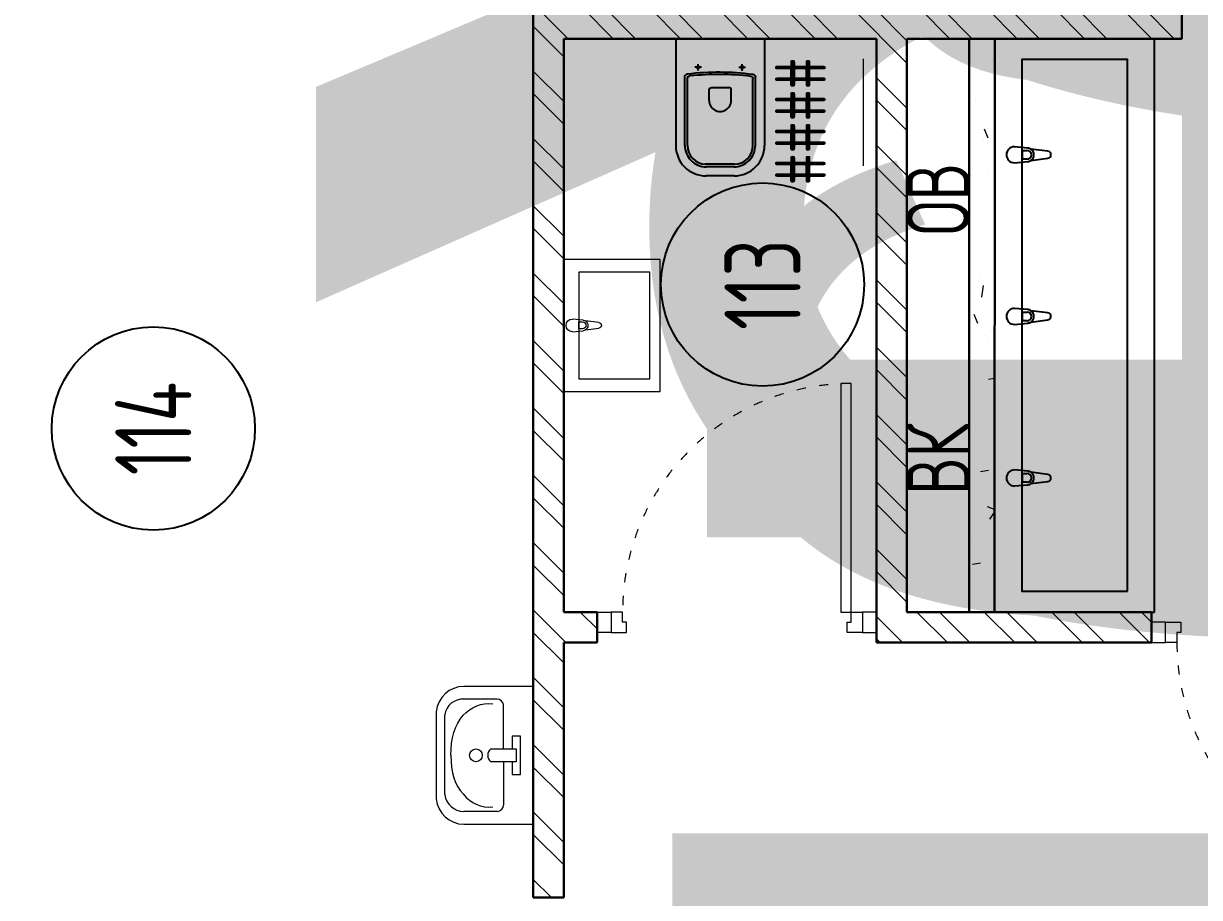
# Model space of a CAD drawing. Header units: millimetres. Extents: x -136099598 to 11807193, y 0 to 779331.
# Drawn here: x -136046805 to -136042174, y 252482 to 255922 of the extents above; entities that cross this region are included whole.
import ezdxf
from ezdxf import colors
from ezdxf.entities.mleader import LeaderData, LeaderLine
from ezdxf.enums import TextEntityAlignment as Align
from ezdxf.math import Vec2, Vec3

# ---------------------------------------------------------------- set-up
doc = ezdxf.new("R2018")
doc.units = ezdxf.units.MM
doc.header["$MEASUREMENT"] = 0
doc.linetypes.add('ACAD_ISO03W100', pattern=[30, 12, -18])
doc.layers.get('0').update_dxf_attribs({"color": 250, "lineweight": 9})
for name, color, linetype, lineweight in [('АР_Двери', 5, 'Continuous', 18), ('АР_Маркер экспликации', 239, 'Continuous', 13), ('АР_Номер помещения', 1, 'Continuous', 25), ('АР_Отметки', 250, 'Continuous', 15), ('АР_Перегородки газоблок', 174, 'Continuous', 30), ('АР_Перегородки газоблок_Штрих', 174, 'Continuous', 5), ('АР_Перегородки кирпич', 244, 'Continuous', 30), ('АР_Перегородки_кирпич_Штрих', 244, 'Continuous', 5), ('АР_Помещения_площадь', 19, 'Continuous', 9)]:
    doc.layers.add(name, color=color, linetype=linetype, lineweight=lineweight)
doc.layers.add('АР_Названия помещений', color=124, linetype='Continuous', lineweight=5, plot=False)
doc.layers.add('АР_Отверстия', color=251, linetype='Continuous')
doc.layers.add('ТХ_сантехника', color=253, linetype='Continuous')
doc.styles.add('ICOCPEUR', font='isocpeur.ttf')
doc.styles.add('ISOCPEUR', font='isocpeur.ttf', dxfattribs={"width": 0.7})
doc.styles.get("Standard").update_dxf_attribs({"font": 'isocpeur.ttf'})

# ---------------------------------------------------------------- blocks, each defined once
blk = doc.blocks.new('*U18')
for points in [[(-55, -80), (-55, 0), (-115, 0), (-115, -40), (-100, -40), (-100, -80), (-55, -80)], [(0, 0), (0, -80), (-55, -80), (-55, 0), (0, 0)], [(-1100, -1.70530256582424e-13), (-1100, -80.00000000000017), (-1045, -80.00000000000017), (-1045, -1.70530256582424e-13), (-1100, -1.70530256582424e-13)], [(-1045, -80.00000000000017), (-1045, -1.70530256582424e-13), (-985, -1.70530256582424e-13), (-985, -40.00000000000017), (-1000, -40.00000000000017), (-1000, -80.00000000000017), (-1045, -80.00000000000017)]]:
    blk.add_lwpolyline(points)
blk.add_lwpolyline([(-100, -80), (-99.99999999999989, -980), (-139.9999999999999, -980), (-140, -80)], close=True)
at = {"linetype": 'ACAD_ISO03W100', "ltscale": 3}
blk.add_arc((-100, -80), 900.0000000000002, 180, 270, dxfattribs=at)
blk = doc.blocks.new('*U39')
blk.add_lwpolyline([(-100, 80), (-99.99999999999989, 980), (-139.9999999999999, 980), (-140, 80)], close=True)
for points in [[(-1100, 1.70530256582424e-13), (-1100, 80.00000000000017), (-1045, 80.00000000000017), (-1045, 1.70530256582424e-13), (-1100, 1.70530256582424e-13)], [(-1045, 80.00000000000017), (-1045, 1.70530256582424e-13), (-985, 1.70530256582424e-13), (-985, 40.00000000000017), (-1000, 40.00000000000017), (-1000, 80.00000000000017), (-1045, 80.00000000000017)], [(-55, 80), (-55, 0), (-115, 0), (-115, 40), (-100, 40), (-100, 80), (-55, 80)], [(0, 0), (0, 80), (-55, 80), (-55, 0), (0, 0)]]:
    blk.add_lwpolyline(points)
at = {"linetype": 'ACAD_ISO03W100', "ltscale": 3}
blk.add_arc((-100, 80), 900.0000000000002, 90, 180, dxfattribs=at)
blk = doc.blocks.new('_DotSmall')
at = {"color": 0, "linetype": 'ByBlock', "const_width": 0.5}
blk.add_lwpolyline([(-0.0625, 0, 1), (0.0625, 0, 1)], format="xyb", close=True, dxfattribs=at)
blk = doc.blocks.new('Из_буфера31843')
for p, q in [((382.4506053214136, 166.082009434409), (375.8208373422676, 113.1482713955338)), ((411.2803733007459, 113.1482713955338), (404.6506053214835, 166.082009434409)), ((887.3771782988915, 166.082009434409), (880.7474103197455, 113.1482713955338)), ((916.2069462782238, 113.1482713955338), (909.5771782989614, 166.082009434409)), ((1392.30375127634, 166.082009434409), (1385.673983297194, 113.1482713955338)), ((1421.133519255673, 113.1482713955338), (1414.50375127641, 166.082009434409)), ((372.5506053213903, 103.6348197131301), (368.5506053215067, 61.68200943403644)), ((379.9506053214136, 86.59241830155952), (379.9506053214136, 101.4630153725739)), ((407.1506053214835, 86.59241830155952), (379.9506053214136, 86.59241830155952)), ((407.1506053214835, 101.4630153725739), (407.1506053214835, 86.59241830155952)), ((418.5506053215067, 61.68200943403644), (414.5506053215067, 103.6348197131301)), ((877.4771782988682, 103.6348197131301), (873.4771782989847, 61.68200943403644)), ((884.8771782988915, 86.59241830155952), (884.8771782988915, 101.4630153725739)), ((912.0771782989614, 86.59241830155952), (884.8771782988915, 86.59241830155952)), ((912.0771782989614, 101.4630153725739), (912.0771782989614, 86.59241830155952)), ((923.4771782989847, 61.68200943403644), (919.4771782989847, 103.6348197131301)), ((1382.403751276317, 103.6348197131301), (1378.403751276433, 61.68200943403644)), ((1389.80375127634, 86.59241830155952), (1389.80375127634, 101.4630153725739)), ((1417.00375127641, 86.59241830155952), (1389.80375127634, 86.59241830155952)), ((1417.00375127641, 101.4630153725739), (1417.00375127641, 86.59241830155952)), ((1428.403751276433, 61.68200943403644), (1424.403751276433, 103.6348197131301))]:
    blk.add_line(p, q)
for points in [[(1822.381558789755, 500), (31.38155878975522, 499.999999999709), (31.38155878975522, -2.91038304567337e-10), (1822.381558789755, 0)], [(1757.381558789755, 415), (96.38155878975522, 414.999999999709), (96.38155878975522, 84.99999999970896), (1757.381558789755, 85)]]:
    blk.add_lwpolyline(points, close=True)
for centre, major_axis, ratio, start_param, end_param in [((393.5506053215067, 164.6917727474938), (-7.910207267981218, 7.910207267981216), 0.9999999999993545, 4.051588559454646, 6.943985728119452), ((898.4771782989847, 164.6917727474938), (-7.910207267981218, 7.910207267981216), 0.9999999999993545, 4.051588559454646, 6.943985728119452), ((1403.403751276433, 164.6917727474938), (-7.910207267981218, 7.910207267981216), 0.9999999999993545, 4.051588559454646, 6.943985728119452), ((393.5506053215067, 101.7349012770574), (-14.90989084578102, -14.90989084578102), 0.9999999999992423, -1.357360455577257, -0.8756248293274875), ((393.5506053215067, 101.7349012770574), (-14.90989084570517, 14.90989084570517), 0.9999999999999997, 4.498953109162998, 6.496621178401278), ((393.5506053215067, 101.4630153725739), (-9.616652224137075, 9.616652224137074), 0.9999999999997803, 3.926990816987351, 7.068583470577144), ((393.5506053215067, 101.7349012770574), (-14.90989084573811, 14.90989084573811), 0.9999999999988523, 4.017217482909098, 4.498953109156932), ((898.4771782989847, 101.7349012770574), (-14.90989084578102, -14.90989084578102), 0.9999999999992423, -1.357360455577257, -0.8756248293274875), ((898.4771782989847, 101.7349012770574), (-14.90989084570517, 14.90989084570517), 0.9999999999999997, 4.498953109162998, 6.496621178401278), ((898.4771782989847, 101.4630153725739), (-9.616652224137075, 9.616652224137074), 0.9999999999997803, 3.926990816987351, 7.068583470577144), ((898.4771782989847, 101.7349012770574), (-14.90989084573811, 14.90989084573811), 0.9999999999988523, 4.017217482909098, 4.498953109156932), ((1403.403751276433, 101.7349012770574), (-14.90989084578102, -14.90989084578102), 0.9999999999992423, -1.357360455577257, -0.8756248293274875), ((1403.403751276433, 101.7349012770574), (-14.90989084570517, 14.90989084570517), 0.9999999999999997, 4.498953109162998, 6.496621178401278), ((1403.403751276433, 101.4630153725739), (-9.616652224137075, 9.616652224137074), 0.9999999999997803, 3.926990816987351, 7.068583470577144), ((1403.403751276433, 101.7349012770574), (-14.90989084573811, 14.90989084573811), 0.9999999999988523, 4.017217482909098, 4.498953109156932), ((393.5506053215067, 61.68200943403644), (-17.67766952966472, -17.67766952966472), 0.9999999999998836, -0.7853981633975065, 2.356194490192287), ((898.4771782989847, 61.68200943403644), (-17.67766952966472, -17.67766952966472), 0.9999999999998836, -0.7853981633975065, 2.356194490192287), ((1403.403751276433, 61.68200943403644), (-17.67766952966472, -17.67766952966472), 0.9999999999998836, -0.7853981633975065, 2.356194490192287)]:
    blk.add_ellipse(centre, major_axis=major_axis, ratio=ratio, start_param=start_param, end_param=end_param)
blk = doc.blocks.new('Из_буфера27431')
at = {"linetype": 'Continuous', "lineweight": 5}
for p, q in [((-138.5230999123305, 11.10000000003492), (-85.589361873921, 17.72976797921001)), ((-138.5230999123305, 11.10000000003492), (-85.589361873921, 17.72976797918091)), ((-76.07591019070242, 21.00000000005821), (-34.12309991230723, 25.00000000001455)), ((-76.07591019070242, 21.00000000005821), (-34.12309991230723, 25)), ((-59.0335087798303, 13.59999999997672), (-73.9041058504954, 13.59999999997672)), ((-59.0335087798303, 13.59999999997672), (-73.9041058504954, 13.59999999997672)), ((-59.0335087798303, -13.60000000000582), (-59.0335087798303, 13.59999999997672)), ((-59.0335087798303, -13.60000000003492), (-59.0335087798303, 13.59999999997672)), ((-85.58936187368818, -17.72976797925367), (-138.5230999123305, -11.10000000000582)), ((-85.58936187368818, -17.72976797923911), (-138.5230999123305, -11.10000000003492)), ((-34.12309991230723, -25), (-76.07591019070242, -20.9999999999709)), ((-34.12309991230723, -25), (-76.07591019070242, -21)), ((-73.9041058504954, -13.60000000000582), (-59.0335087798303, -13.60000000000582)), ((-73.9041058504954, -13.60000000003492), (-59.0335087798303, -13.60000000003492))]:
    blk.add_line(p, q, dxfattribs=at)
for points in [[(0, -259.9999999999854), (-380, -259.9999999999854), (-380, 259.9999999999854), (0, 259.9999999999854)], [(-59.0335087798303, -210.0000000000291), (-339.1230999121908, -210.0000000000291), (-339.1230999121908, 209.9999999999854), (-59.0335087798303, 209.9999999999854)], [(-59.0335087798303, -210.0000000000582), (-339.1230999121908, -210.0000000000582), (-339.1230999121908, 209.9999999999418), (-59.0335087798303, 209.9999999999418)]]:
    blk.add_lwpolyline(points, close=True, dxfattribs=at)
for centre, radius, start, end in [((-137.132863225881, -1.455191522836685e-11), 11.186722399462, 97.13892477676367, 262.8610752232363), ((-137.132863225881, -4.365574568510056e-11), 11.18672239946198, 97.13892477676367, 262.8610752232363), ((-74.17599175521173, -2.91038304567337e-11), 21.08576984747249, 122.7710253813689, 237.2289746186311), ((-74.17599175521173, -4.365574568510056e-11), 21.08576984748832, 122.7710253813688, 237.2289746186311), ((-73.9041058504954, -1.455191522836685e-11), 13.60000000005357, 90, 270), ((-73.9041058504954, -4.365574568510056e-11), 13.60000000005357, 90, 270), ((-74.1759917549789, -7.275957614183426e-11), 21.08576984763396, 95.16960715544765, 122.7710253813688), ((-74.1759917549789, -1.455191522836685e-10), 21.0857698476649, 95.1696071554477, 122.7710253813688), ((-34.12309991230723, -1.455191522836685e-11), 25.00000000003411, 270, 90), ((-34.12309991230723, -4.365574568510056e-11), 25.00000000003411, 270, 90), ((-74.1759917549789, -1.455191522836685e-11), 21.08576984758897, 237.2289746186311, 264.8303928445524), ((-74.1759917549789, 0), 21.08576984765098, 237.2289746186311, 264.8303928445524)]:
    blk.add_arc(centre, radius, start, end, dxfattribs=at)
blk = doc.blocks.new('унитаз поликлиники')
for p, q in [((0, 175.0000000000002), (0, -175.0000000000002)), ((0, 175), (420, 175)), ((112.3925950961525, 73.10633269583923), (112.3925950961525, 100.1998648888257)), ((420, 138.7140846226539), (149.5783947814593, 138.7140846226539)), ((420, 129), (156.7708916987863, 128.6947987100866)), ((125.6120020395715, 86.65309879256529), (99.54435587919897, 86.65309879256529)), ((493.9712139845033, 57.06385601698344), (493.9712139845033, -57.06385601697843)), ((503.999999999694, 55.00022672359819), (504, -54.99999999976626)), ((540, 55), (540, -55)), ((191.9062512759224, -33.70112225765479), (191.9062512759224, 33.70086718935636)), ((242.4404502270149, 43.73651019929093), (201.8725803082448, 43.73651019929093)), ((242.4404502270149, -43.73676526706549), (201.8725803082448, -43.73676526706549)), ((125.5166089892259, -86.5183978031564), (99.44897864899713, -86.48967862475547)), ((112.3121347758092, -72.95707587784273), (112.282285361212, -100.0505916278053)), ((420, -139), (147.8638372268865, -138.7268586217251)), ((420, -129), (155.1814843298739, -128.6950537779776)), ((0, -175), (420, -175))]:
    blk.add_line(p, q)
for centre, radius, start, end in [((420, 55), 120, 0, 90), ((420.4860874894543, 55.20134403063184), 83.51415522076329, 359.861865640253, 90.33348740461295), ((420, 55), 74, 0, 90), ((242.4404502270149, -0.0001275341201107949), 43.73663773336648, 270, 90), ((420, -55), 120, 270, 0), ((420, -55), 84, 270, 0), ((420.0000000000005, -55.00000000000023), 73.99999999999977, 270, 358.4018165566912)]:
    blk.add_arc(centre, radius, start, end)
at = {"extrusion": (0, 0, -1)}
for centre, major_axis, ratio, start_param, end_param in [((1158.06257319661, -0.0001275341201107949), (-731.0106498963555, -726.449596775183), 0.9937751111245587, 0.6598491803284507, 0.910919136193018), ((984.1422315649793, -0.0001275341201107949), (-23.40018430090171, -941.4133244262395), 0.8972800535149483, 1.42225774313891, 1.677846830341707), ((149.5158196882217, 127.3348454206425), (-5.639474792591372, -10.54905920003566), 0.8213730805515044, 1.269211342410273, 2.570669150556824), ((154.4364780247083, 119.7958318011661), (-5.610534641830925, -7.716306582968154), 0.7980925127033731, 1.232924341648666, 2.686722882739946), ((201.9351554014825, -33.4519114207651), (4.122340877798591, -9.490584745542167), 0.9647969637839732, 0.4292600198093375, 1.943413251271767), ((147.9264123201242, -127.4729975277733), (5.417041441869642, -10.44430136326478), 0.8364427514803542, 0.5611398427268642, 1.877576555759112), ((155.244059423228, -117.4864474327478), (5.303740529548787, -10.40618587121702), 0.8429843284803838, 0.5499024529424461, 1.881899719380306)]:
    blk.add_ellipse(centre, major_axis=major_axis, ratio=ratio, start_param=start_param, end_param=end_param, dxfattribs=at)
at = {"extrusion": (0, 0, -0.9999999999999998)}
blk.add_ellipse((112.3925950961525, 86.7676048639405), major_axis=(3.546847614444126, 3.546847614444128), ratio=0.9999999999995854, start_param=5.504024733397926, end_param=11.78721004057751, dxfattribs=at)
for centre, major_axis, ratio, start_param, end_param in [((201.9351554014825, 33.45165635299054), (4.122340877798588, 9.490584745542174), 0.9647969637839732, 0.4292600198093375, 1.943413251271767), ((112.2970839152217, -86.61833975484478), (3.542937838331404, -3.550753085458856), 0.9999999999995854, 5.504024733397926, 11.78721004057751)]:
    blk.add_ellipse(centre, major_axis=major_axis, ratio=ratio, start_param=start_param, end_param=end_param)
blk = doc.blocks.new('умыв')
at = {"lineweight": 0}
for points in [[(271.2447687999811, -273.3263584000015), (271.2447687999811, 0), (-271.2447688000393, 0), (-271.2447688000393, -273.3263584000015)], [(25.11316079995595, -83.71053599999868), (75.33948239998426, -83.71053599999868), (75.33948239998426, -50.22632159999921), (-75.33948240004247, -50.22632159999921), (-75.33948240004247, -83.71053599999868), (-25.11316080001416, -83.71053599999868)], [(-25.11316080001416, -167.4210719999974), (-25.11316080001416, -66.96842879999895), (25.11316079995595, -66.96842879999895), (25.11316079995595, -167.4210719999974)], [(-25.11316079995595, -117.1947503999982), (-195.9052864001715, -117.19475039807)], [(25.11316079995595, -117.1947503999982), (195.9052864001715, -117.19475039807)], [(-221.0184471999528, -142.3079111201805), (-221.0184471999528, -273.3263584000015)], [(221.0184471999528, -142.3079111201805), (221.0184471999528, -273.3263584000015)], [(154.7160704306443, -348.2902102778244), (-159.7160704295966, -348.2902102779553)], [(-171.4581776282284, -381.7744246780203), (171.4581776306732, -381.7744246778166)]]:
    blk.add_lwpolyline(points, dxfattribs=at)
blk.add_circle((0, -226.0092875654518), 25.12232209877883, dxfattribs=at)
for centre, radius, start, end in [((-195.896126777865, -142.3170708201869), 25.12232209191964, 90.0208900940678, 179.9791099092179), ((195.896126777865, -142.3170708201869), 25.12232209191964, 0.02089009078213483, 89.9791099043392), ((-0.001324347220361233, -147.5262307839657), 32.03969524236719, 218.392695669011, 321.6149317486178), ((-162.4242684741039, -273.3295548740716), 108.8205003728633, 179.9983170039382, 265.2380181010005), ((-149.6574220370967, -277.5174422845739), 71.4839918927987, 176.6388390192927, 261.910957025376), ((145.3138290617499, -273.1715639471295), 75.70477639696833, 277.1343365365196, 359.8828465594079), ((162.4242684741039, -273.3295548740716), 108.8205003728633, 274.7619819002911, 0.001682996061777211)]:
    blk.add_arc(centre, radius, start, end, dxfattribs=at)
for points in [[(-157.3627628997201, -276.7395597405484), (-190.0005879511009, -245.5170925208367), (-208.2249467296642, -203.0148041907742), (-202.7608471349813, -159.1613725607167)], [(152.3627628997201, -276.7395597405484), (190.0005879511009, -245.5170925208367), (208.2249467296642, -203.0148041907742), (202.7608471349813, -159.1613725607167)], [(0, -324.2549461028248), (-65.9685419407324, -325.1438220763957), (-119.7083020535647, -307.9601433057833), (-157.3627628997201, -276.7395597405484)], [(0, -324.2549461028248), (65.9685419407324, -325.1438220763957), (119.7083020535647, -307.9601433057833), (152.3627628997201, -276.7395597405484)]]:
    blk.add_open_spline(points, degree=3, dxfattribs=at)
blk = doc.blocks.new('*U73')
at = {"color": 7, "style": 'ISOCPEUR', "width": 0.7, "flags": 1}
blk.add_attdef('КАТЕГОРИЯ', (-499.1655280450395, -2092.186355050572), '', height=250, dxfattribs=at)
at = {"layer": 'АР_Номер помещения', "color": 7, "style": 'ISOCPEUR', "width": 0.7}
blk.add_attdef('НОМЕР_ПОМЕЩЕНИЯ', text='', height=300, dxfattribs=at).set_placement((-21113.28728043175, 1726.744056534278), align=Align.MIDDLE_CENTER)
at = {"layer": 'АР_Помещения_площадь', "color": 7, "style": 'ISOCPEUR', "width": 0.7}
blk.add_attdef('ПЛОЩАДЬ_ПОМЕЩЕНИЯ', text='', height=200, dxfattribs=at).set_placement((-19122.07490158063, 1178.091466321506), align=Align.MIDDLE_RIGHT)
at = {"layer": 'АР_Помещения_площадь', "color": 7, "lineweight": 30, "width": 0.7, "flags": 104}
blk.add_attdef('ИМЯ_ПОМЕЩЕНИЯ', text='', height=100, dxfattribs=at).set_placement((157.6277002443094, 1217.141369806137), align=Align.MIDDLE_CENTER)
blk = doc.blocks.new('*U363')
at = {"layer": 'АР_Номер помещения', "color": 7}
blk.add_circle((-14333.05413251586, 1342.491052595005), 400, dxfattribs=at)
at = {"color": 7, "style": 'ISOCPEUR', "width": 0.7, "flags": 1}
blk.add_attdef('КАТЕГОРИЯ', (-499.1655280450395, -2092.186355050572), '', height=250, dxfattribs=at)
at = {"layer": 'АР_Номер помещения', "color": 7, "style": 'ISOCPEUR', "width": 0.7}
blk.add_attdef('НОМЕР_ПОМЕЩЕНИЯ', text='', height=300, dxfattribs=at).set_placement((-14333.05413251877, 1342.491052595005), align=Align.MIDDLE_CENTER)
at = {"layer": 'АР_Помещения_площадь', "color": 7, "style": 'ISOCPEUR', "width": 0.7}
blk.add_attdef('ПЛОЩАДЬ_ПОМЕЩЕНИЯ', text='', height=200, dxfattribs=at).set_placement((-10867.51255362646, 1187.541074742358), align=Align.MIDDLE_RIGHT)
at = {"layer": 'АР_Помещения_площадь', "color": 7, "lineweight": 30, "width": 0.7, "flags": 104}
blk.add_attdef('ИМЯ_ПОМЕЩЕНИЯ', text='', height=100, dxfattribs=at).set_placement((157.6277002443094, 1217.141369806137), align=Align.MIDDLE_CENTER)
blk = doc.blocks.new('*U87')
at = {"color": 7, "style": 'ISOCPEUR', "width": 0.7, "flags": 1}
blk.add_attdef('КАТЕГОРИЯ', (-499.1655280450395, -2092.186355050572), '', height=250, dxfattribs=at)
at = {"layer": 'АР_Номер помещения', "color": 7, "style": 'ISOCPEUR', "width": 0.7}
blk.add_attdef('НОМЕР_ПОМЕЩЕНИЯ', text='', height=300, dxfattribs=at).set_placement((-14333.05413251877, 1454.138487235011), align=Align.MIDDLE_CENTER)
at = {"layer": 'АР_Помещения_площадь', "color": 7, "lineweight": 30, "width": 0.7, "flags": 104}
blk.add_attdef('ИМЯ_ПОМЕЩЕНИЯ', text='', height=100, dxfattribs=at).set_placement((157.6277002443094, 1217.141369806137), align=Align.MIDDLE_CENTER)
at = {"layer": 'АР_Помещения_площадь', "color": 7, "style": 'ISOCPEUR', "width": 0.7}
blk.add_attdef('ПЛОЩАДЬ_ПОМЕЩЕНИЯ', text='', height=200, dxfattribs=at).set_placement((-11100.47733660556, 201.0151636544597), align=Align.MIDDLE_RIGHT)
blk = doc.blocks.new('*U88')
at = {"color": 7, "style": 'ISOCPEUR', "width": 0.7, "flags": 1}
blk.add_attdef('КАТЕГОРИЯ', (-499.1655280450395, -2092.186355050572), '', height=250, dxfattribs=at)
at = {"layer": 'АР_Номер помещения', "color": 7, "style": 'ISOCPEUR', "width": 0.7}
blk.add_attdef('НОМЕР_ПОМЕЩЕНИЯ', text='', height=300, dxfattribs=at).set_placement((-13523.02511026262, 1416.089267414596), align=Align.MIDDLE_CENTER)
at = {"layer": 'АР_Помещения_площадь', "color": 7, "lineweight": 30, "width": 0.7, "flags": 104}
blk.add_attdef('ИМЯ_ПОМЕЩЕНИЯ', text='', height=100, dxfattribs=at).set_placement((157.6277002443094, 1217.141369806137), align=Align.MIDDLE_CENTER)
at = {"layer": 'АР_Помещения_площадь', "color": 7, "style": 'ISOCPEUR', "width": 0.7}
blk.add_attdef('ПЛОЩАДЬ_ПОМЕЩЕНИЯ', text='', height=200, dxfattribs=at).set_placement((-13378.01631011432, 618.8749758356262), align=Align.MIDDLE_RIGHT)
blk = doc.blocks.new('*U91')
at = {"layer": 'АР_Номер помещения', "color": 7}
blk.add_circle((-18042.92203664966, 3263.764832056631), 400, dxfattribs=at)
at = {"layer": 'АР_Помещения_площадь', "color": 7}
blk.add_line((-17153.51377813087, 2867.76288911251), (-17575.86213451237, 2867.76288911251), dxfattribs=at)
at = {"color": 7, "style": 'ISOCPEUR', "width": 0.7, "flags": 1}
blk.add_attdef('КАТЕГОРИЯ', (-499.1655280450395, -2092.186355050572), '', height=250, dxfattribs=at)
at = {"layer": 'АР_Номер помещения', "color": 7, "style": 'ISOCPEUR', "width": 0.7}
blk.add_attdef('НОМЕР_ПОМЕЩЕНИЯ', text='', height=300, dxfattribs=at).set_placement((-18042.92203665257, 3263.764832056631), align=Align.MIDDLE_CENTER)
at = {"layer": 'АР_Помещения_площадь', "color": 7, "style": 'ISOCPEUR', "width": 0.7}
blk.add_attdef('ПЛОЩАДЬ_ПОМЕЩЕНИЯ', text='', height=200, dxfattribs=at).set_placement((-17148.62762015769, 3114.268419079859), align=Align.MIDDLE_RIGHT)
at = {"layer": 'АР_Помещения_площадь', "color": 7, "lineweight": 30, "width": 0.7, "flags": 104}
blk.add_attdef('ИМЯ_ПОМЕЩЕНИЯ', text='', height=100, dxfattribs=at).set_placement((157.6277002443094, 1217.141369806137), align=Align.MIDDLE_CENTER)
blk = doc.blocks.new('A$C13decc58')
at = {"layer": 'АР_Перегородки газоблок_Штрих', "ltscale": 100}
h = blk.add_hatch(dxfattribs=at)
h.set_pattern_fill('AR-CONC', color=256, scale=2)
h.set_pattern_definition([(49.99999999999999, (-447906.9970910705, -156858.3902175535), (364.369337992008, -31.87817107780617), [38.1, -419.1]), (355, (-447906.9970910705, -156858.3902175535), (-70.48684284993868, 382.1136904780703), [30.48, -335.28116834]), (100.4514447, (-447876.6330770706, -156861.0467245535), (293.8824941807065, 350.2355038243902), [32.38001759999999, -356.1804891999999]), (46.18420000000001, (-447906.9970910705, -156756.7902175534), (542.1580817842598, -84.0846558654543), [57.15, -628.65]), (96.63555760999992, (-447861.8172910705, -156763.7972175535), (474.808268103006, 494.8522491954431), [48.57004628, -534.27121632]), (351.1841511700001, (-447906.9970910705, -156756.7902175534), (474.8082681299541, 494.8522491710653), [45.71993414, -502.91946384]), (21, (-447856.1970910705, -156782.1902175534), (303.228782538265, -204.5303963741752), [38.1, -419.1]), (326.0000000000001, (-447856.1970910705, -156782.1902175534), (123.6040566952941, 368.3759322446385), [30.48, -335.28]), (71.45144499999999, (-447830.9280258706, -156799.2344173534), (426.8328385574323, 163.8455377718105), [32.3800176, -356.1798752]), (37.50000000000001, (-447906.9970910705, -156858.3902175535), (6.177206501183633, 169.1100777463062), [0, -331.216, 0, -340.36, 0, -336.55]), (7.499999999999999, (-447906.9970910705, -156858.3902175535), (133.6393250206115, 200.361149636239), [0, -194.056, 0, -323.596, 0, -128.27]), (327.5, (-448020.2810910705, -156858.3902175535), (271.1811903337428, -11.45748798534689), [0, -127, 0, -396.24, 0, -525.78]), (317.5, (-448071.0810910705, -156858.3902175535), (296.2583627720361, 50.85298206666606), [0, -165.1, 0, -263.144, 0, -373.38])])
h.paths.add_polyline_path([(58398.01427743991, 13591.18759181257), (60655.12548593292, 13590.94527598727), (60655.13482285279, 13490.94527596026), (58397.97320401622, 13491.18759564578)])
at = {"layer": 'АР_Перегородки_кирпич_Штрих', "ltscale": 100}
h = blk.add_hatch(dxfattribs=at)
h.set_pattern_fill('ANSI32', color=256, scale=500)
h.set_pattern_definition([(45, (-939155.6201019683, 101606.3475570907), (-132.5825214724777, 132.5825214724777), []), (45, (-939067.2317544683, 101606.3475570907), (-132.5825214724777, 132.5825214724777), [])])
h.paths.add_polyline_path([(58278.15314481757, 13956.32149542775), (60655.12548593292, 13956.32149542775), (60655.12548593292, 15187.938519608), (58398.03524715966, 15187.938519608), (58397.71922971774, 15056.17513889098), (58277.71958672209, 15056.46785196464), (58278.03425052355, 15187.93851960788), (57274.26113198383, 15187.91352139623), (57274.25981141819, 15307.91352139623), (63422.70835185284, 15308.00068836124), (63575.44471499292, 15308.00725045288), (63575.44471499292, 15188.05356991722), (60775.12548593292, 15187.938519608), (60775.12548593292, 12754.02853183867), (60659.98386119423, 12754.02853183867), (60655.12548593292, 12758.88690709998), (60655.12548593292, 13836.32059652894), (58398.11496233044, 13836.32149542775), (58397.71940332977, 12873.26813715568), (58277.71941310982, 12873.31658539409)])
at = {"layer": 'АР_Перегородки газоблок', "ltscale": 100}
for points in [[(60655.12548593292, 13590.94527598727), (58398.01427743991, 13591.18759181257)], [(58397.97320401622, 13491.18759564578), (60655.11995674192, 13490.94527600461)]]:
    blk.add_lwpolyline(points, dxfattribs=at)
at = {"layer": 'АР_Перегородки кирпич', "ltscale": 100}
for points in [[(63575.44471499312, 15307.93851960823), (57274.25981122401, 15307.93116356758)], [(58278.03425052355, 15187.93851960776), (57274.2611319838, 15187.91352139623)], [(60655.12548593292, 15187.99854520522), (58398.03539128337, 15187.99854520522)], [(60655.12548593292, 13956.32149542775), (58278.15666047938, 13956.32149542775)], [(60655.12548593292, 13836.32149542775), (58398.11496233044, 13836.32149542775)]]:
    blk.add_lwpolyline(points, dxfattribs=at)
at = {"layer": 'АР_Перегородки кирпич', "linetype": 'Continuous', "ltscale": 100}
for points in [[(57274.26113198386, 15187.91352139623), (57274.25981141816, 15307.91352139623)], [(58278.03425052355, 15187.93851960788), (58277.71958672209, 15056.61420850153)], [(58397.71922971774, 15056.32149542775), (58398.03524715966, 15187.938519608)], [(60655.12548593292, 15187.938519608), (60655.12548593292, 13956.32149542775)], [(58277.71958672209, 15056.61420850153), (58397.71922971774, 15056.32149542775)], [(58278.15666047938, 13956.32149542775), (58277.71941310982, 12873.31658539409)], [(58397.71940332977, 12873.26813715568), (58398.11496233044, 13836.32149542775)], [(60655.12548593292, 13836.32059652894), (60655.12548593292, 12754.02853183867)], [(58277.71941310982, 12873.31658539409), (58397.71940332977, 12873.26813715568)], [(60655.12548593292, 12754.02853183867), (60775.12548593292, 12754.02853183867)]]:
    blk.add_lwpolyline(points, dxfattribs=at)
at = {"layer": 'АР_Двери', "rotation": 270}
for name, p in [('*U39', (58317.71922971774, 13956.32149542775)), ('*U18', (58357.71942615008, 11773.29236259183))]:
    blk.add_blockref(name, p, dxfattribs=at)
at = {"layer": 'АР_Маркер экспликации', "color": 7}
ref = blk.add_blockref('*U73', (42461.08549843638, 19400.2799344901), dxfattribs=at)
lines = blk.add_mtext('\\W0.8000;Туалет медблока с местом для приготовления дезинфицирующих растворов и хранения уборочного инвентаря, предназначенных для помещений медицинского назначения', dxfattribs={"layer": 'АР_Названия помещений', "insert": (21009.54884489966, 19964.77783019154), "char_height": 8631.588040794042, "width": 926.9399707174232, "attachment_point": 1})
ref.add_attrib('ИМЯ_ПОМЕЩЕНИЯ', '', (21009.54884489966, 19964.77783019154), dxfattribs={"flags": 104}).embed_mtext(lines)
ref = blk.add_blockref('*U88', (47619.39258761157, 15478.91190593399), dxfattribs=at)
lines = blk.add_mtext('\\W0.8000;Учебные кабинеты (2 - 4 классы)', dxfattribs={"layer": 'АР_Названия помещений', "insert": (33608.05456908501, 16248.21469022101), "char_height": 6412.399893612397, "width": 926.9399707174232, "attachment_point": 1})
ref.add_attrib('ИМЯ_ПОМЕЩЕНИЯ', '', (33608.05456908501, 16248.21469022101), dxfattribs={"flags": 104}).embed_mtext(lines)
ref = blk.add_blockref('*U87', (64787.16171258339, 15464.47141700424), dxfattribs=at)
lines = blk.add_mtext('\\W0.8000;Учебные кабинеты (2 - 4 классы)', dxfattribs={"layer": 'АР_Названия помещений', "insert": (50737.25003492343, 16351.85805191204), "char_height": 7446.737440927682, "width": 926.9399707174232, "attachment_point": 1})
ref.add_attrib('ИМЯ_ПОМЕЩЕНИЯ', '', (50737.25003492343, 16351.85805191204), dxfattribs={"flags": 104}).embed_mtext(lines)
ref = blk.add_blockref('*U363', (73453.69692960428, 15461.61885164434), dxfattribs=at)
ref.add_attrib('НОМЕР_ПОМЕЩЕНИЯ', '114', dxfattribs={"layer": 'АР_Номер помещения', "color": 7, "height": 300, "style": 'ISOCPEUR', "width": 0.7}).set_placement((59120.64279708551, 16804.10990423934), align=Align.MIDDLE_CENTER)
lines = blk.add_mtext('\\W0.8000;Учебные кабинеты (2 - 4 классы)', dxfattribs={"layer": 'АР_Названия помещений', "insert": (59403.78525194433, 16163.1099042393), "char_height": 7446.737440927682, "width": 926.9399707174232, "attachment_point": 1})
ref.add_attrib('ИМЯ_ПОМЕЩЕНИЯ', '', (59403.78525194433, 16163.1099042393), dxfattribs={"flags": 104}).embed_mtext(lines)
ref = blk.add_blockref('*U91', (77730.2722889994, 11141.29546619731), dxfattribs=at)
ref.add_attrib('НОМЕР_ПОМЕЩЕНИЯ', '113', dxfattribs={"layer": 'АР_Номер помещения', "color": 7, "height": 300, "style": 'ISOCPEUR', "width": 0.7}).set_placement((59687.35025234683, 14405.06029825394), align=Align.MIDDLE_CENTER)
lines = blk.add_mtext('\\W0.8000;Санузел для персонала', dxfattribs={"layer": 'АР_Названия помещений', "insert": (58234.13962891744, 14502.43621243024), "char_height": 2679.264487981593, "width": 926.9399707174232, "attachment_point": 1})
ref.add_attrib('ИМЯ_ПОМЕЩЕНИЯ', '', (58234.13962891744, 14502.43621243024), dxfattribs={"flags": 104}).embed_mtext(lines)
ref.add_attrib('ПЛОЩАДЬ_ПОМЕЩЕНИЯ', '####', dxfattribs={"layer": 'АР_Помещения_площадь', "color": 7, "height": 200, "style": 'ISOCPEUR', "width": 0.7}).set_placement((60581.64466884172, 14255.56388527716), align=Align.MIDDLE_RIGHT)
at = {"layer": 'ТХ_сантехника'}
for name, p, rotation in [('умыв', (57834.03069919278, 15307.93851960846), 179.9999999999999), ('унитаз поликлиники', (60655.12548593292, 14572.13000751787), 180)]:
    blk.add_blockref(name, p, dxfattribs=dict(at, rotation=rotation))
at = {"layer": 'ТХ_сантехника', "ltscale": 100, "xscale": -1, "rotation": 270}
blk.add_blockref('Из_буфера27431', (59526.58197484503, 15187.938519608), dxfattribs=at)
at = {"layer": 'ТХ_сантехника', "xscale": 1.260064632255755, "yscale": 1.260064632255755, "zscale": 1.260064632255755, "rotation": 180}
blk.add_blockref('Из_буфера31843', (60694.29171733983, 13491.10145106295), dxfattribs=at)
at = {"layer": 'АР_Отверстия', "ltscale": 100, "char_height": 250, "attachment_point": 5, "line_spacing_factor": 0.7, "style": 'ICOCPEUR'}
for s, insert in [('\\A1;{\\W0.7;ВК}', (58999.73060771718, 13712.45685670187)), ('\\A1;{\\W0.7;ОВ}', (60023.0465990149, 13713.6099042393))]:
    blk.add_mtext(s, dxfattribs=dict(at, insert=insert))
at = {"layer": 'АР_Отметки'}
ml = blk.add_multileader_mtext('Standard', dxfattribs=at)
ml.set_content('+1,975', color=256, style='ISOCPEUR')
ml.set_leader_properties(color=256, linetype='Continuous', lineweight=-1)
ml.set_arrow_properties(name='DOTSMALL')
ml.build(insert=Vec2(0, 0))
ml.multileader.update_dxf_attribs({"has_text_frame": 1, "text_left_attachment_type": 4, "text_right_attachment_type": 4, "dogleg_length": 100, "arrow_head_size": 180})
ctx = ml.context
ctx.base_point, ctx.char_height, ctx.arrow_head_size, ctx.landing_gap_size, ctx.plane_origin = Vec3(67184.22567741433, 63069.28110459947, 1.149675994230903e-08), 250, 180, 50, Vec3(67102.83222756512, 61868.38357913587, 1.149675994230903e-08)
ctx.left_attachment, ctx.right_attachment = 4, 4
notes = []
notes.append((ctx, [(0, (0, 0, 0), (0, 0), (1, 0), 1, [])]))
ctx.mtext.insert, ctx.mtext.width, ctx.mtext.line_spacing_style, ctx.mtext.flow_direction = Vec3(67234.22567741433, 63469.28110459947, 1.149675994230903e-08), 852.6970314602484, 2, 5
ml = blk.add_multileader_mtext('Standard', dxfattribs=at)
ml.set_content('0,000', color=256, style='ISOCPEUR')
ml.set_leader_properties(color=256, linetype='Continuous', lineweight=-1)
ml.set_arrow_properties(name='DOTSMALL')
ml.build(insert=Vec2(0, 0))
ml.multileader.update_dxf_attribs({"has_text_frame": 1, "text_left_attachment_type": 4, "text_right_attachment_type": 4, "dogleg_length": 100, "arrow_head_size": 180})
ctx = ml.context
ctx.base_point, ctx.char_height, ctx.arrow_head_size, ctx.landing_gap_size, ctx.plane_origin = Vec3(67976.92597944965, 56051.67990142445, 1.149675994230903e-08), 250, 180, 50, Vec3(67895.53252960043, 54850.78237596084, 1.149675994230903e-08)
ctx.left_attachment, ctx.right_attachment = 4, 4
notes.append((ctx, [(0, (0, 0, 0), (0, 0), (1, 0), 1, [])]))
ctx.mtext.insert, ctx.mtext.width, ctx.mtext.line_spacing_style, ctx.mtext.flow_direction = Vec3(68026.92597944965, 56451.67990142445, 1.149675994230903e-08), 852.6970314602484, 2, 5
ml = blk.add_multileader_mtext('Standard', dxfattribs=at)
ml.set_content('-0,540', color=256, style='ISOCPEUR')
ml.set_leader_properties(color=256, linetype='Continuous', lineweight=-1)
ml.set_arrow_properties(name='DOTSMALL')
ml.build(insert=Vec2(0, 0))
ml.multileader.update_dxf_attribs({"has_text_frame": 1, "text_left_attachment_type": 4, "text_right_attachment_type": 4, "dogleg_length": 100, "arrow_head_size": 180})
ctx = ml.context
ctx.base_point, ctx.char_height, ctx.arrow_head_size, ctx.landing_gap_size, ctx.plane_origin = Vec3(65416.39351264792, 20810.05626628967, 1.149675994230903e-08), 250, 180, 50, Vec3(65335.0000627987, 19609.15874082607, 1.149675994230903e-08)
ctx.left_attachment, ctx.right_attachment = 4, 4
notes.append((ctx, [(0, (0, 0, 0), (0, 0), (1, 0), 1, [])]))
ctx.mtext.insert, ctx.mtext.width, ctx.mtext.line_spacing_style, ctx.mtext.flow_direction = Vec3(65466.39351264792, 21210.05626628967, 1.149675994230903e-08), 852.6970314602484, 2, 5
ml = blk.add_multileader_mtext('Standard', dxfattribs=at)
ml.set_content('-0,530', color=256, style='ISOCPEUR')
ml.set_leader_properties(color=256, linetype='Continuous', lineweight=-1)
ml.set_arrow_properties(name='DOTSMALL')
ml.build(insert=Vec2(0, 0))
ml.multileader.update_dxf_attribs({"has_text_frame": 1, "text_left_attachment_type": 4, "text_right_attachment_type": 4, "dogleg_length": 100, "arrow_head_size": 180})
ctx = ml.context
ctx.base_point, ctx.char_height, ctx.arrow_head_size, ctx.landing_gap_size, ctx.plane_origin = Vec3(64358.41950454912, 18425.89094912598, 1.149675994230903e-08), 250, 180, 50, Vec3(64109.05347232055, 17831.73555723228, 1.149675994230903e-08)
ctx.left_attachment, ctx.right_attachment = 4, 4
notes.append((ctx, [(0, (0, 0, 0), (0, 0), (1, 0), 1, [])]))
ctx.mtext.insert, ctx.mtext.width, ctx.mtext.line_spacing_style, ctx.mtext.flow_direction = Vec3(64408.41950454912, 18825.89094912598, 1.149675994230903e-08), 852.6970314602484, 2, 5
ml = blk.add_multileader_mtext('Standard', dxfattribs=at)
ml.set_content('-0,530', color=256, style='ISOCPEUR')
ml.set_leader_properties(color=256, linetype='Continuous', lineweight=-1)
ml.set_arrow_properties(name='DOTSMALL')
ml.build(insert=Vec2(0, 0))
ml.multileader.update_dxf_attribs({"has_text_frame": 1, "text_left_attachment_type": 4, "text_right_attachment_type": 4, "dogleg_length": 100, "arrow_head_size": 180})
ctx = ml.context
ctx.base_point, ctx.char_height, ctx.arrow_head_size, ctx.landing_gap_size, ctx.plane_origin = Vec3(66279.79821800464, 18397.94013567606, 1.149675994230903e-08), 250, 180, 50, Vec3(66178.52592083032, 17803.78474378237, 1.149675994230903e-08)
ctx.left_attachment, ctx.right_attachment = 4, 4
notes.append((ctx, [(0, (0, 0, 0), (0, 0), (1, 0), 1, [])]))
ctx.mtext.insert, ctx.mtext.width, ctx.mtext.line_spacing_style, ctx.mtext.flow_direction = Vec3(66329.79821800464, 18797.94013567606, 1.149675994230903e-08), 852.6970314602484, 2, 5
ml = blk.add_multileader_mtext('Standard', dxfattribs=at)
ml.set_content('0,000', color=256, style='ISOCPEUR')
ml.set_leader_properties(color=256, linetype='Continuous', lineweight=-1)
ml.set_arrow_properties(name='DOTSMALL')
ml.build(insert=Vec2(0, 0))
ml.multileader.update_dxf_attribs({"has_text_frame": 1, "text_left_attachment_type": 4, "text_right_attachment_type": 4, "dogleg_length": 100, "arrow_head_size": 180})
ctx = ml.context
ctx.base_point, ctx.char_height, ctx.arrow_head_size, ctx.landing_gap_size, ctx.plane_origin = Vec3(64514.46151716239, 12896.01030544832, 1.149675994230903e-08), 250, 180, 50, Vec3(64993.57834753487, 10010.22020684136, 1.149675994230903e-08)
ctx.left_attachment, ctx.right_attachment = 4, 4
notes.append((ctx, [(0, (0, 0, 0), (0, 0), (1, 0), 1, [])]))
ctx.mtext.insert, ctx.mtext.width, ctx.mtext.line_spacing_style, ctx.mtext.flow_direction = Vec3(64564.46151716239, 13296.01030544832, 1.149675994230903e-08), 852.6970314602484, 2, 5
for ctx, leaders in notes:
    for number, flags, end, landing, length, lines in leaders:
        leader = LeaderData()
        leader.index, (leader.has_last_leader_line, leader.has_dogleg_vector, leader.attachment_direction) = number, flags
        leader.last_leader_point, leader.dogleg_vector, leader.dogleg_length = Vec3(end), Vec3(landing), length
        for number, points, colour, breaks in lines:
            line = LeaderLine()
            line.index, line.vertices, line.color, line.breaks = number, Vec3.list(points), colors.encode_raw_color(colour), breaks
            leader.lines.append(line)
        ctx.leaders.append(leader)

msp = doc.modelspace()

# ---------------------------------------------------------------- block references
at = {"ltscale": 150, "rotation": 89.99999999999999}
msp.add_blockref('A$C13decc58', (-136029490.0077386, 195207.3540922937), dxfattribs=at)

doc.saveas('drawing.dxf')
